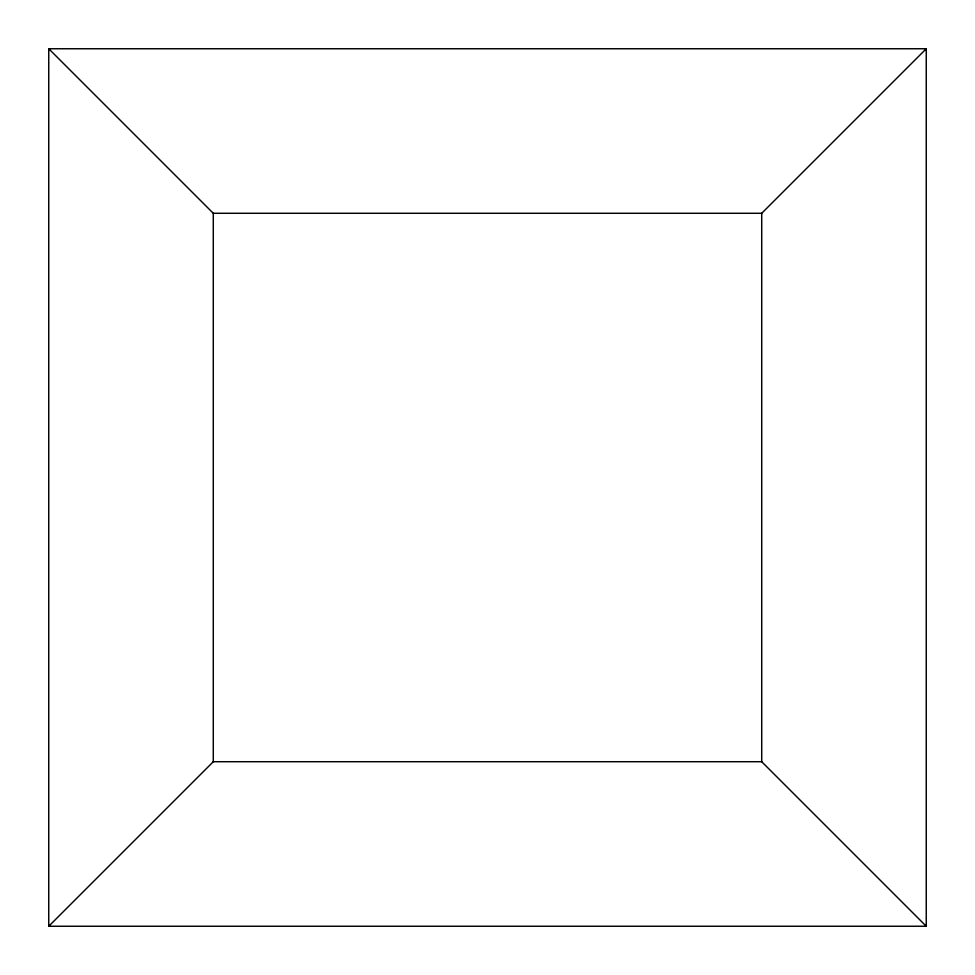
<?xml version="1.0" encoding="UTF-8"?>
<svg xmlns="http://www.w3.org/2000/svg" width="975" height="975" viewBox="0 0 975 975"><rect width="100%" height="100%" fill="white"/><g stroke="black" fill="none" stroke-linecap="round" stroke-linejoin="round"><path stroke-width="1.46" d="M48.75 926.25L213.281 761.719L761.719 761.719L926.25 926.25L48.75 926.25L48.75 48.75L926.25 48.75L926.25 926.25M48.75 48.75L213.281 213.281L761.719 213.281L926.25 48.75M761.719 213.281L761.719 761.719M213.281 213.281L213.281 761.719"/></g></svg>
